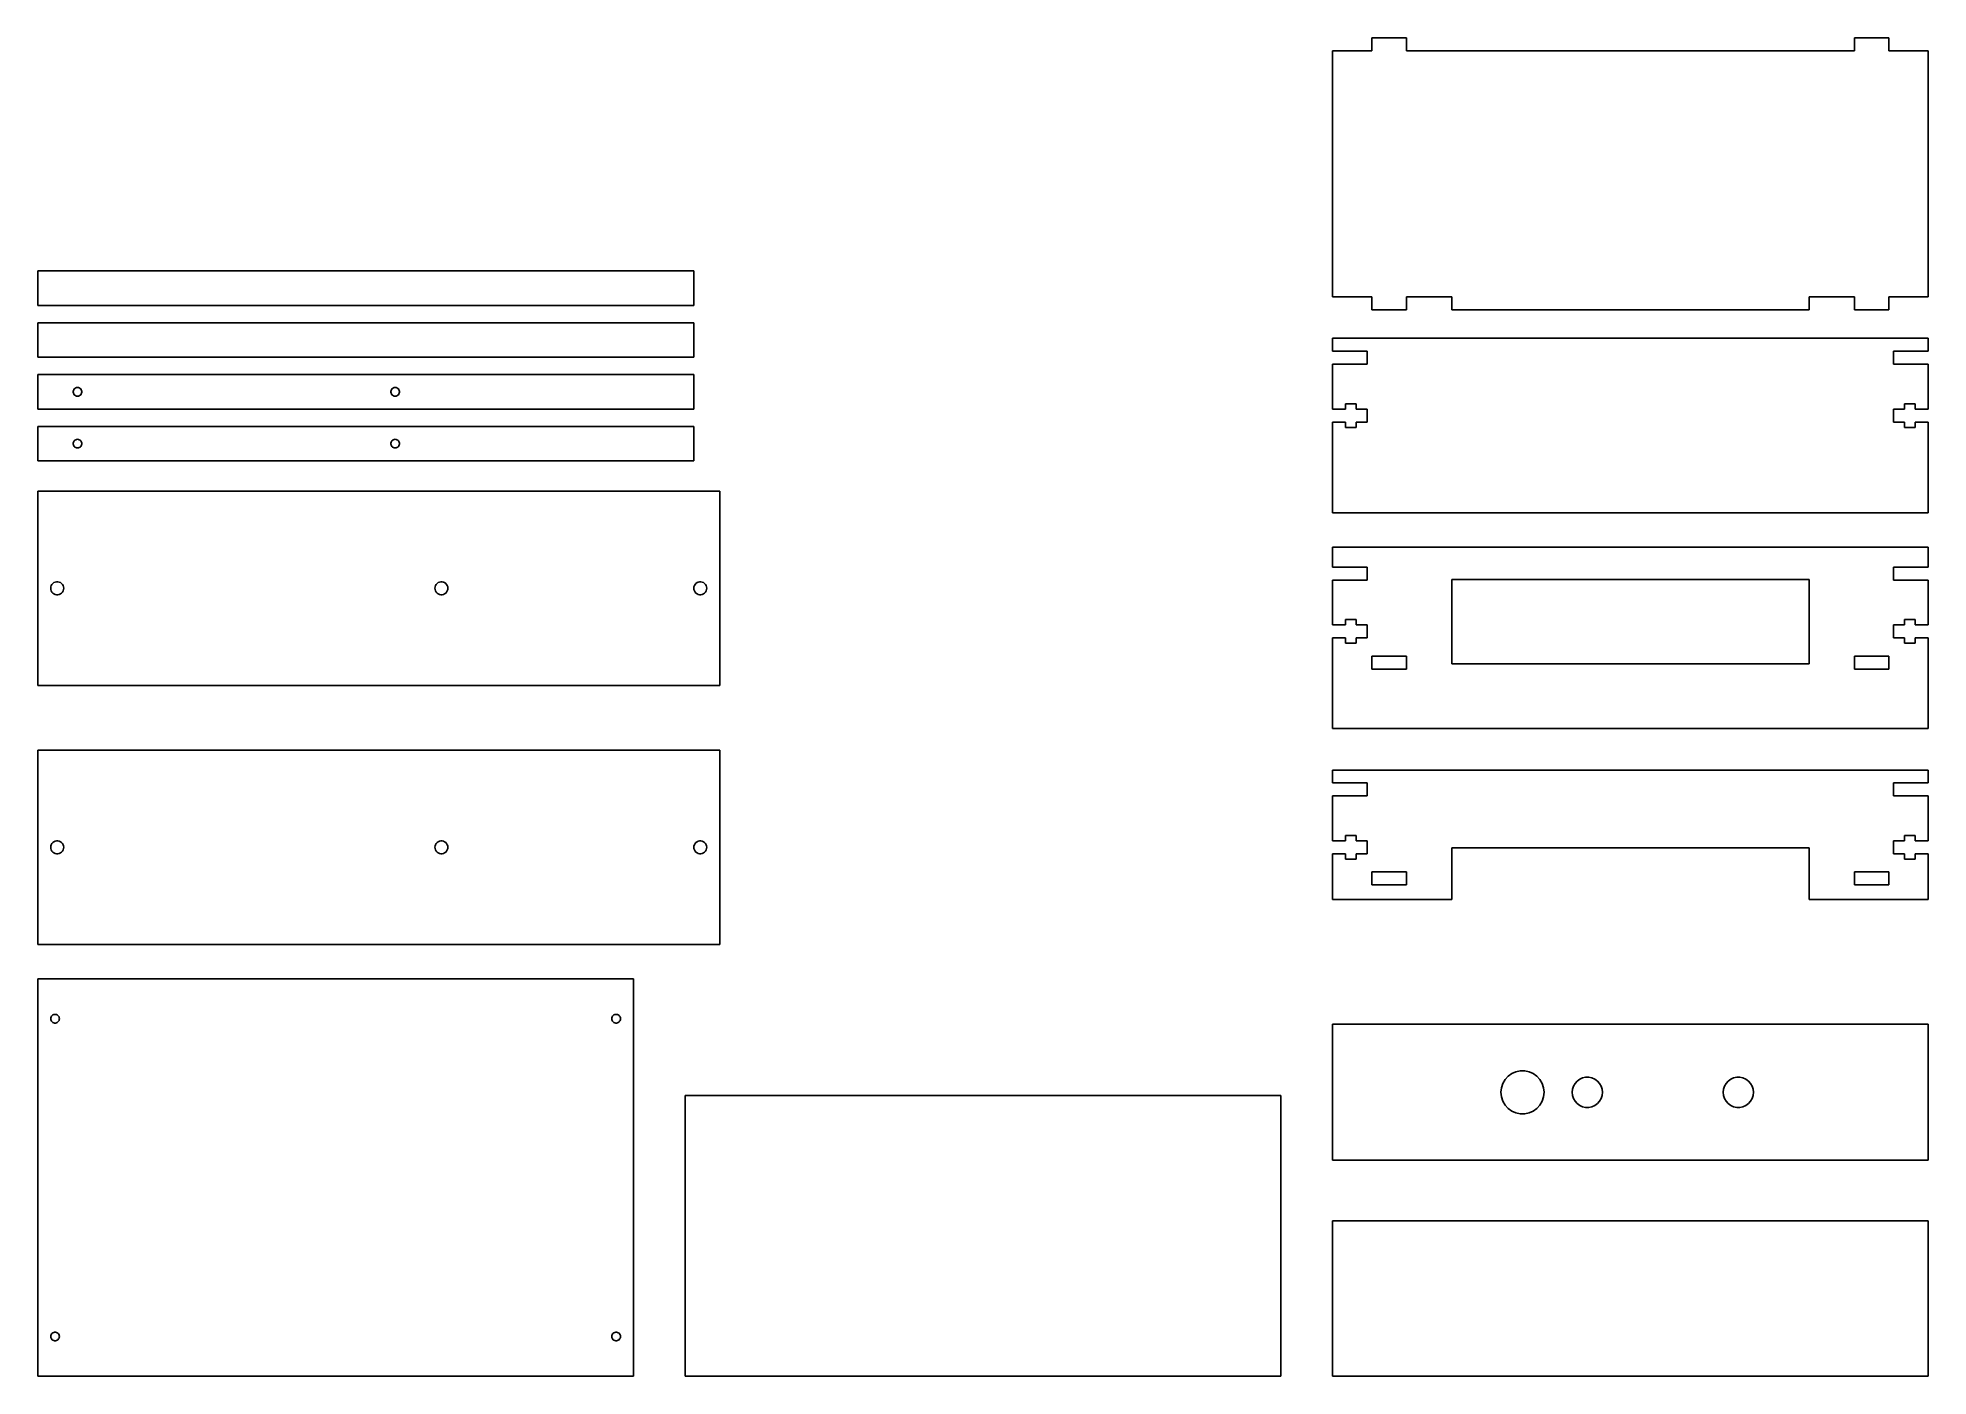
# Model space of a CAD drawing. Header units: metres. Extents: x 0 to 438, y 0 to 310.
import ezdxf

# ---------------------------------------------------------------- set-up
doc = ezdxf.new("R2010")
doc.units = ezdxf.units.M

msp = doc.modelspace()

# ---------------------------------------------------------------- linework, layer by layer
for p, q in [((309.108, 307), (300, 307)), ((300, 307), (300, 250)), ((317.108, 310), (309.108, 310)), ((309.108, 310), (309.108, 307)), ((317.108, 307), (317.108, 310)), ((420.892, 307), (317.108, 307)), ((428.892, 310), (420.892, 310)), ((420.892, 310), (420.892, 307)), ((428.892, 307), (428.892, 310)), ((438, 307), (428.892, 307)), ((438, 250), (438, 307)), ((152, 256), (0, 256)), ((0, 256), (0, 248)), ((152, 248), (152, 256)), ((300, 250), (309.108, 250)), ((309.108, 250), (309.108, 247)), ((317.108, 250), (327.6, 250)), ((317.108, 247), (317.108, 250)), ((327.6, 250), (327.6, 247)), ((410.4, 247), (410.4, 250)), ((410.4, 250), (420.892, 250)), ((420.892, 250), (420.892, 247)), ((428.892, 247), (428.892, 250)), ((428.892, 250), (438, 250)), ((0, 248), (152, 248)), ((309.108, 247), (317.108, 247)), ((327.6, 247), (410.4, 247)), ((420.892, 247), (428.892, 247)), ((152, 244), (0, 244)), ((0, 244), (0, 236)), ((152, 236), (152, 244)), ((438, 240.4), (300, 240.4)), ((300, 240.4), (300, 237.4)), ((300, 237.4), (308, 237.4)), ((308, 237.4), (308, 234.4)), ((430, 234.4), (430, 237.4)), ((430, 237.4), (438, 237.4)), ((438, 237.4), (438, 240.4)), ((0, 236), (152, 236)), ((308, 234.4), (300, 234.4)), ((300, 234.4), (300, 224)), ((438, 234.4), (430, 234.4)), ((438, 224), (438, 234.4)), ((152, 232), (0, 232)), ((0, 232), (0, 224)), ((8.20547, 228.105), (8.24893, 228.309)), ((8.20547, 227.895), (8.20547, 228.105)), ((8.24893, 227.691), (8.20547, 227.895)), ((8.24893, 228.309), (8.33397, 228.5)), ((8.33397, 228.5), (8.45685, 228.669)), ((8.45685, 228.669), (8.61221, 228.809)), ((8.61221, 228.809), (8.79326, 228.914)), ((8.79326, 228.914), (8.99208, 228.978)), ((8.99208, 228.978), (9.2, 229)), ((9.2, 229), (9.4079, 228.978)), ((9.4079, 228.978), (9.60674, 228.914)), ((9.60674, 228.914), (9.78778, 228.809)), ((9.78778, 228.809), (9.94313, 228.669)), ((9.94313, 228.669), (10.066, 228.5)), ((10.066, 228.5), (10.151, 228.309)), ((10.151, 228.309), (10.1945, 228.105)), ((10.1945, 227.895), (10.151, 227.691)), ((10.1945, 228.105), (10.1945, 227.895)), ((81.8055, 228.105), (81.8489, 228.309)), ((81.8055, 227.895), (81.8055, 228.105)), ((81.8489, 227.691), (81.8055, 227.895)), ((81.8489, 228.309), (81.934, 228.5)), ((81.934, 228.5), (82.0569, 228.669)), ((82.0569, 228.669), (82.2122, 228.809)), ((82.2122, 228.809), (82.3932, 228.914)), ((82.3932, 228.914), (82.5921, 228.978)), ((82.5921, 228.978), (82.8, 229)), ((82.8, 229), (83.0079, 228.978)), ((83.0079, 228.978), (83.2067, 228.914)), ((83.2067, 228.914), (83.3878, 228.809)), ((83.3878, 228.809), (83.5431, 228.669)), ((83.5431, 228.669), (83.666, 228.5)), ((83.666, 228.5), (83.7511, 228.309)), ((83.7511, 228.309), (83.7945, 228.105)), ((83.7945, 227.895), (83.7511, 227.691)), ((83.7945, 228.105), (83.7945, 227.895)), ((152, 224), (152, 232)), ((0, 224), (152, 224)), ((8.33397, 227.5), (8.24893, 227.691)), ((8.45685, 227.331), (8.33397, 227.5)), ((8.61221, 227.191), (8.45685, 227.331)), ((8.79326, 227.086), (8.61221, 227.191)), ((8.99208, 227.022), (8.79326, 227.086)), ((9.2, 227), (8.99208, 227.022)), ((9.4079, 227.022), (9.2, 227)), ((9.60674, 227.086), (9.4079, 227.022)), ((9.78778, 227.191), (9.60674, 227.086)), ((9.94313, 227.331), (9.78778, 227.191)), ((10.066, 227.5), (9.94313, 227.331)), ((10.151, 227.691), (10.066, 227.5)), ((81.934, 227.5), (81.8489, 227.691)), ((82.0569, 227.331), (81.934, 227.5)), ((82.2122, 227.191), (82.0569, 227.331)), ((82.3932, 227.086), (82.2122, 227.191)), ((82.5921, 227.022), (82.3932, 227.086)), ((82.8, 227), (82.5921, 227.022)), ((83.0079, 227.022), (82.8, 227)), ((83.2067, 227.086), (83.0079, 227.022)), ((83.3878, 227.191), (83.2067, 227.086)), ((83.5431, 227.331), (83.3878, 227.191)), ((83.666, 227.5), (83.5431, 227.331)), ((83.7511, 227.691), (83.666, 227.5)), ((300, 224), (303, 224)), ((303, 224), (303, 225.25)), ((303, 225.25), (305.5, 225.25)), ((305.5, 225.25), (305.5, 224)), ((305.5, 224), (308, 224)), ((308, 224), (308, 221)), ((430, 221), (430, 224)), ((430, 224), (432.5, 224)), ((432.5, 224), (432.5, 225.25)), ((432.5, 225.25), (435, 225.25)), ((435, 225.25), (435, 224)), ((435, 224), (438, 224)), ((152, 220), (0, 220)), ((0, 220), (0, 212)), ((152, 212), (152, 220)), ((303, 221), (300, 221)), ((300, 221), (300, 200)), ((303, 219.75), (303, 221)), ((305.5, 219.75), (303, 219.75)), ((308, 221), (305.5, 221)), ((305.5, 221), (305.5, 219.75)), ((432.5, 221), (430, 221)), ((432.5, 219.75), (432.5, 221)), ((435, 219.75), (432.5, 219.75)), ((438, 221), (435, 221)), ((435, 221), (435, 219.75)), ((438, 200), (438, 221)), ((8.20547, 216.105), (8.24893, 216.309)), ((8.20547, 215.895), (8.20547, 216.105)), ((8.24893, 215.691), (8.20547, 215.895)), ((8.24893, 216.309), (8.33397, 216.5)), ((8.33397, 215.5), (8.24893, 215.691)), ((8.33397, 216.5), (8.45685, 216.669)), ((8.45685, 215.331), (8.33397, 215.5)), ((8.45685, 216.669), (8.61221, 216.809)), ((8.61221, 215.191), (8.45685, 215.331)), ((8.61221, 216.809), (8.79326, 216.914)), ((8.79326, 215.086), (8.61221, 215.191)), ((8.79326, 216.914), (8.99208, 216.978)), ((8.99208, 215.022), (8.79326, 215.086)), ((8.99208, 216.978), (9.2, 217)), ((9.2, 215), (8.99208, 215.022)), ((9.2, 217), (9.4079, 216.978)), ((9.4079, 215.022), (9.2, 215)), ((9.4079, 216.978), (9.60674, 216.914)), ((9.60674, 215.086), (9.4079, 215.022)), ((9.60674, 216.914), (9.78778, 216.809)), ((9.78778, 215.191), (9.60674, 215.086)), ((9.78778, 216.809), (9.94313, 216.669)), ((9.94313, 215.331), (9.78778, 215.191)), ((9.94313, 216.669), (10.066, 216.5)), ((10.066, 215.5), (9.94313, 215.331)), ((10.066, 216.5), (10.151, 216.309)), ((10.151, 215.691), (10.066, 215.5)), ((10.151, 216.309), (10.1945, 216.105)), ((10.1945, 215.895), (10.151, 215.691)), ((10.1945, 216.105), (10.1945, 215.895)), ((81.8055, 216.105), (81.8489, 216.309)), ((81.8055, 215.895), (81.8055, 216.105)), ((81.8489, 215.691), (81.8055, 215.895)), ((81.8489, 216.309), (81.934, 216.5)), ((81.934, 215.5), (81.8489, 215.691)), ((81.934, 216.5), (82.0569, 216.669)), ((82.0569, 215.331), (81.934, 215.5)), ((82.0569, 216.669), (82.2122, 216.809)), ((82.2122, 215.191), (82.0569, 215.331)), ((82.2122, 216.809), (82.3932, 216.914)), ((82.3932, 215.086), (82.2122, 215.191)), ((82.3932, 216.914), (82.5921, 216.978)), ((82.5921, 215.022), (82.3932, 215.086)), ((82.5921, 216.978), (82.8, 217)), ((82.8, 215), (82.5921, 215.022)), ((82.8, 217), (83.0079, 216.978)), ((83.0079, 215.022), (82.8, 215)), ((83.0079, 216.978), (83.2067, 216.914)), ((83.2067, 215.086), (83.0079, 215.022)), ((83.2067, 216.914), (83.3878, 216.809)), ((83.3878, 215.191), (83.2067, 215.086)), ((83.3878, 216.809), (83.5431, 216.669)), ((83.5431, 215.331), (83.3878, 215.191)), ((83.5431, 216.669), (83.666, 216.5)), ((83.666, 215.5), (83.5431, 215.331)), ((83.666, 216.5), (83.7511, 216.309)), ((83.7511, 215.691), (83.666, 215.5)), ((83.7511, 216.309), (83.7945, 216.105)), ((83.7945, 215.895), (83.7511, 215.691)), ((83.7945, 216.105), (83.7945, 215.895)), ((0, 212), (152, 212)), ((158, 205), (0, 205)), ((0, 205), (0, 160)), ((158, 160), (158, 205)), ((300, 200), (438, 200)), ((438, 192), (300, 192)), ((300, 192), (300, 187.4)), ((438, 187.4), (438, 192)), ((4.03647, 183.927), (4.3432, 183.992)), ((4.3432, 183.992), (4.65678, 183.992)), ((4.65678, 183.992), (4.96352, 183.927)), ((93.0365, 183.927), (93.3432, 183.992)), ((93.3432, 183.992), (93.6568, 183.992)), ((93.6568, 183.992), (93.9635, 183.927)), ((153.036, 183.927), (153.343, 183.992)), ((153.343, 183.992), (153.657, 183.992)), ((153.657, 183.992), (153.964, 183.927)), ((300, 187.4), (308, 187.4)), ((308, 184.4), (300, 184.4)), ((300, 184.4), (300, 174)), ((308, 187.4), (308, 184.4)), ((327.6, 165), (327.6, 184.5)), ((327.6, 184.5), (410.4, 184.5)), ((410.4, 184.5), (410.4, 165)), ((430, 184.4), (430, 187.4)), ((430, 187.4), (438, 187.4)), ((438, 184.4), (430, 184.4)), ((438, 174), (438, 184.4)), ((3, 182.5), (3.03278, 182.812)), ((3.03278, 182.188), (3, 182.5)), ((3.03278, 182.812), (3.12967, 183.11)), ((3.12967, 181.89), (3.03278, 182.188)), ((3.12967, 183.11), (3.28647, 183.382)), ((3.28647, 181.618), (3.12967, 181.89)), ((3.28647, 183.382), (3.49629, 183.615)), ((3.49629, 181.385), (3.28647, 181.618)), ((3.49629, 183.615), (3.75, 183.799)), ((3.74998, 181.201), (3.49629, 181.385)), ((4.03647, 181.073), (3.74998, 181.201)), ((3.75, 183.799), (4.03647, 183.927)), ((4.3432, 181.008), (4.03647, 181.073)), ((4.65678, 181.008), (4.3432, 181.008)), ((4.96352, 181.073), (4.65678, 181.008)), ((4.96352, 183.927), (5.25, 183.799)), ((5.25, 181.201), (4.96352, 181.073)), ((5.25, 183.799), (5.50369, 183.615)), ((5.50369, 181.385), (5.25, 181.201)), ((5.50369, 183.615), (5.71352, 183.382)), ((5.71352, 181.618), (5.50369, 181.385)), ((5.71352, 183.382), (5.87032, 183.11)), ((5.87032, 181.89), (5.71352, 181.618)), ((5.87032, 183.11), (5.96721, 182.812)), ((5.96721, 182.188), (5.87032, 181.89)), ((5.96721, 182.812), (6, 182.5)), ((6, 182.5), (5.96721, 182.188)), ((92, 182.5), (92.0328, 182.812)), ((92.0328, 182.188), (92, 182.5)), ((92.0328, 182.812), (92.1297, 183.11)), ((92.1297, 181.89), (92.0328, 182.188)), ((92.1297, 183.11), (92.2865, 183.382)), ((92.2865, 181.618), (92.1297, 181.89)), ((92.2865, 183.382), (92.4963, 183.615)), ((92.4963, 181.385), (92.2865, 181.618)), ((92.4963, 183.615), (92.75, 183.799)), ((92.75, 181.201), (92.4963, 181.385)), ((92.75, 183.799), (93.0365, 183.927)), ((93.0365, 181.073), (92.75, 181.201)), ((93.3432, 181.008), (93.0365, 181.073)), ((93.6568, 181.008), (93.3432, 181.008)), ((93.9635, 181.073), (93.6568, 181.008)), ((93.9635, 183.927), (94.25, 183.799)), ((94.25, 181.201), (93.9635, 181.073)), ((94.25, 183.799), (94.5037, 183.615)), ((94.5037, 181.385), (94.25, 181.201)), ((94.5037, 183.615), (94.7135, 183.382)), ((94.7135, 181.618), (94.5037, 181.385)), ((94.7135, 183.382), (94.8703, 183.11)), ((94.8703, 181.89), (94.7135, 181.618)), ((94.8703, 183.11), (94.9672, 182.812)), ((94.9672, 182.188), (94.8703, 181.89)), ((94.9672, 182.812), (95, 182.5)), ((95, 182.5), (94.9672, 182.188)), ((152, 182.5), (152.033, 182.812)), ((152.033, 182.188), (152, 182.5)), ((152.033, 182.812), (152.13, 183.11)), ((152.13, 181.89), (152.033, 182.188)), ((152.13, 183.11), (152.286, 183.382)), ((152.286, 181.618), (152.13, 181.89)), ((152.286, 183.382), (152.496, 183.615)), ((152.496, 181.385), (152.286, 181.618)), ((152.496, 183.615), (152.75, 183.799)), ((152.75, 181.201), (152.496, 181.385)), ((152.75, 183.799), (153.036, 183.927)), ((153.036, 181.073), (152.75, 181.201)), ((153.343, 181.008), (153.036, 181.073)), ((153.657, 181.008), (153.343, 181.008)), ((153.964, 181.073), (153.657, 181.008)), ((153.964, 183.927), (154.25, 183.799)), ((154.25, 181.201), (153.964, 181.073)), ((154.25, 183.799), (154.504, 183.615)), ((154.504, 181.385), (154.25, 181.201)), ((154.504, 183.615), (154.714, 183.382)), ((154.714, 181.618), (154.504, 181.385)), ((154.714, 183.382), (154.87, 183.11)), ((154.87, 181.89), (154.714, 181.618)), ((154.87, 183.11), (154.967, 182.812)), ((154.967, 182.188), (154.87, 181.89)), ((154.967, 182.812), (155, 182.5)), ((155, 182.5), (154.967, 182.188)), ((303, 174), (303, 175.25)), ((303, 175.25), (305.5, 175.25)), ((305.5, 175.25), (305.5, 174)), ((432.5, 174), (432.5, 175.25)), ((432.5, 175.25), (435, 175.25)), ((435, 175.25), (435, 174)), ((300, 174), (303, 174)), ((303, 171), (300, 171)), ((300, 171), (300, 150)), ((303, 169.75), (303, 171)), ((305.5, 174), (308, 174)), ((308, 171), (305.5, 171)), ((305.5, 171), (305.5, 169.75)), ((308, 174), (308, 171)), ((430, 171), (430, 174)), ((430, 174), (432.5, 174)), ((432.5, 171), (430, 171)), ((432.5, 169.75), (432.5, 171)), ((435, 174), (438, 174)), ((438, 171), (435, 171)), ((435, 171), (435, 169.75)), ((438, 150), (438, 171)), ((305.5, 169.75), (303, 169.75)), ((309.108, 163.8), (309.108, 166.8)), ((309.108, 166.8), (317.108, 166.8)), ((317.108, 166.8), (317.108, 163.8)), ((420.892, 163.8), (420.892, 166.8)), ((420.892, 166.8), (428.892, 166.8)), ((428.892, 166.8), (428.892, 163.8)), ((435, 169.75), (432.5, 169.75)), ((317.108, 163.8), (309.108, 163.8)), ((410.4, 165), (327.6, 165)), ((428.892, 163.8), (420.892, 163.8)), ((0, 160), (158, 160)), ((300, 150), (438, 150)), ((158, 145), (0, 145)), ((0, 145), (0, 100)), ((158, 100), (158, 145)), ((438, 140.4), (300, 140.4)), ((300, 140.4), (300, 137.4)), ((438, 137.4), (438, 140.4)), ((300, 137.4), (308, 137.4)), ((308, 137.4), (308, 134.4)), ((430, 134.4), (430, 137.4)), ((430, 137.4), (438, 137.4)), ((308, 134.4), (300, 134.4)), ((300, 134.4), (300, 124)), ((438, 134.4), (430, 134.4)), ((438, 124), (438, 134.4)), ((3, 122.5), (3.03278, 122.812)), ((3.03278, 122.812), (3.12967, 123.11)), ((3.12967, 123.11), (3.28647, 123.382)), ((3.28647, 123.382), (3.49629, 123.615)), ((3.49629, 123.615), (3.75, 123.799)), ((3.75, 123.799), (4.03647, 123.927)), ((4.03647, 123.927), (4.3432, 123.992)), ((4.3432, 123.992), (4.65678, 123.992)), ((4.65678, 123.992), (4.96352, 123.927)), ((4.96352, 123.927), (5.25, 123.799)), ((5.25, 123.799), (5.50369, 123.615)), ((5.50369, 123.615), (5.71352, 123.382)), ((5.71352, 123.382), (5.87032, 123.11)), ((5.87032, 123.11), (5.96721, 122.812)), ((5.96721, 122.812), (6, 122.5)), ((92, 122.5), (92.0328, 122.812)), ((92.0328, 122.812), (92.1297, 123.11)), ((92.1297, 123.11), (92.2865, 123.382)), ((92.2865, 123.382), (92.4963, 123.615)), ((92.4963, 123.615), (92.75, 123.799)), ((92.75, 123.799), (93.0365, 123.927)), ((93.0365, 123.927), (93.3432, 123.992)), ((93.3432, 123.992), (93.6568, 123.992)), ((93.6568, 123.992), (93.9635, 123.927)), ((93.9635, 123.927), (94.25, 123.799)), ((94.25, 123.799), (94.5037, 123.615)), ((94.5037, 123.615), (94.7135, 123.382)), ((94.7135, 123.382), (94.8703, 123.11)), ((94.8703, 123.11), (94.9672, 122.812)), ((94.9672, 122.812), (95, 122.5)), ((152, 122.5), (152.033, 122.812)), ((152.033, 122.812), (152.13, 123.11)), ((152.13, 123.11), (152.286, 123.382)), ((152.286, 123.382), (152.496, 123.615)), ((152.496, 123.615), (152.75, 123.799)), ((152.75, 123.799), (153.036, 123.927)), ((153.036, 123.927), (153.343, 123.992)), ((153.343, 123.992), (153.657, 123.992)), ((153.657, 123.992), (153.964, 123.927)), ((153.964, 123.927), (154.25, 123.799)), ((154.25, 123.799), (154.504, 123.615)), ((154.504, 123.615), (154.714, 123.382)), ((154.714, 123.382), (154.87, 123.11)), ((154.87, 123.11), (154.967, 122.812)), ((154.967, 122.812), (155, 122.5)), ((300, 124), (303, 124)), ((303, 124), (303, 125.25)), ((303, 125.25), (305.5, 125.25)), ((305.5, 125.25), (305.5, 124)), ((305.5, 124), (308, 124)), ((308, 124), (308, 121)), ((430, 121), (430, 124)), ((430, 124), (432.5, 124)), ((432.5, 124), (432.5, 125.25)), ((432.5, 125.25), (435, 125.25)), ((435, 125.25), (435, 124)), ((435, 124), (438, 124)), ((3.03278, 122.188), (3, 122.5)), ((3.12967, 121.89), (3.03278, 122.188)), ((3.28647, 121.618), (3.12967, 121.89)), ((3.49629, 121.385), (3.28647, 121.618)), ((3.74998, 121.201), (3.49629, 121.385)), ((4.03647, 121.073), (3.74998, 121.201)), ((4.3432, 121.008), (4.03647, 121.073)), ((4.65678, 121.008), (4.3432, 121.008)), ((4.96352, 121.073), (4.65678, 121.008)), ((5.25, 121.201), (4.96352, 121.073)), ((5.50369, 121.385), (5.25, 121.201)), ((5.71352, 121.618), (5.50369, 121.385)), ((5.87032, 121.89), (5.71352, 121.618)), ((5.96721, 122.188), (5.87032, 121.89)), ((6, 122.5), (5.96721, 122.188)), ((92.0328, 122.188), (92, 122.5)), ((92.1297, 121.89), (92.0328, 122.188)), ((92.2865, 121.618), (92.1297, 121.89)), ((92.4963, 121.385), (92.2865, 121.618)), ((92.75, 121.201), (92.4963, 121.385)), ((93.0365, 121.073), (92.75, 121.201)), ((93.3432, 121.008), (93.0365, 121.073)), ((93.6568, 121.008), (93.3432, 121.008)), ((93.9635, 121.073), (93.6568, 121.008)), ((94.25, 121.201), (93.9635, 121.073)), ((94.5037, 121.385), (94.25, 121.201)), ((94.7135, 121.618), (94.5037, 121.385)), ((94.8703, 121.89), (94.7135, 121.618)), ((94.9672, 122.188), (94.8703, 121.89)), ((95, 122.5), (94.9672, 122.188)), ((152.033, 122.188), (152, 122.5)), ((152.13, 121.89), (152.033, 122.188)), ((152.286, 121.618), (152.13, 121.89)), ((152.496, 121.385), (152.286, 121.618)), ((152.75, 121.201), (152.496, 121.385)), ((153.036, 121.073), (152.75, 121.201)), ((153.343, 121.008), (153.036, 121.073)), ((153.657, 121.008), (153.343, 121.008)), ((153.964, 121.073), (153.657, 121.008)), ((154.25, 121.201), (153.964, 121.073)), ((154.504, 121.385), (154.25, 121.201)), ((154.714, 121.618), (154.504, 121.385)), ((154.87, 121.89), (154.714, 121.618)), ((154.967, 122.188), (154.87, 121.89)), ((155, 122.5), (154.967, 122.188)), ((303, 121), (300, 121)), ((300, 121), (300, 110.4)), ((303, 119.75), (303, 121)), ((305.5, 119.75), (303, 119.75)), ((308, 121), (305.5, 121)), ((305.5, 121), (305.5, 119.75)), ((327.6, 122.4), (410.4, 122.4)), ((327.6, 110.4), (327.6, 122.4)), ((410.4, 122.4), (410.4, 110.4)), ((432.5, 121), (430, 121)), ((432.5, 119.75), (432.5, 121)), ((435, 119.75), (432.5, 119.75)), ((438, 121), (435, 121)), ((435, 121), (435, 119.75)), ((438, 110.4), (438, 121)), ((309.108, 113.8), (309.108, 116.8)), ((309.108, 116.8), (317.108, 116.8)), ((317.108, 116.8), (317.108, 113.8)), ((420.892, 113.8), (420.892, 116.8)), ((420.892, 116.8), (428.892, 116.8)), ((428.892, 116.8), (428.892, 113.8)), ((300, 110.4), (327.6, 110.4)), ((317.108, 113.8), (309.108, 113.8)), ((410.4, 110.4), (438, 110.4)), ((428.892, 113.8), (420.892, 113.8)), ((0, 100), (158, 100)), ((138, 92), (0, 92)), ((0, 92), (0, 0)), ((138, 0), (138, 92)), ((3.08644, 83.2067), (3.19098, 83.3878)), ((3.19098, 83.3878), (3.33086, 83.5431)), ((3.33086, 83.5431), (3.5, 83.666)), ((3.5, 83.666), (3.69098, 83.7511)), ((3.69098, 83.7511), (3.89546, 83.7945)), ((3.89546, 83.7945), (4.10452, 83.7945)), ((4.10452, 83.7945), (4.30901, 83.7511)), ((4.30901, 83.7511), (4.5, 83.666)), ((4.5, 83.666), (4.66913, 83.5431)), ((4.66913, 83.5431), (4.80901, 83.3878)), ((4.80901, 83.3878), (4.91354, 83.2067)), ((133.086, 83.2067), (133.191, 83.3878)), ((133.191, 83.3878), (133.331, 83.5431)), ((133.331, 83.5431), (133.5, 83.666)), ((133.5, 83.666), (133.691, 83.7511)), ((133.691, 83.7511), (133.895, 83.7945)), ((133.895, 83.7945), (134.105, 83.7945)), ((134.105, 83.7945), (134.309, 83.7511)), ((134.309, 83.7511), (134.5, 83.666)), ((134.5, 83.666), (134.669, 83.5431)), ((134.669, 83.5431), (134.809, 83.3878)), ((134.809, 83.3878), (134.914, 83.2067)), ((3, 82.8), (3.02185, 83.0079)), ((3.02185, 82.5921), (3, 82.8)), ((3.02185, 83.0079), (3.08644, 83.2067)), ((3.08644, 82.3932), (3.02185, 82.5921)), ((3.19098, 82.2122), (3.08644, 82.3932)), ((3.33086, 82.0569), (3.19098, 82.2122)), ((3.49998, 81.934), (3.33086, 82.0569)), ((3.69098, 81.8489), (3.49998, 81.934)), ((3.89546, 81.8055), (3.69098, 81.8489)), ((4.10452, 81.8055), (3.89546, 81.8055)), ((4.30901, 81.8489), (4.10452, 81.8055)), ((4.5, 81.934), (4.30901, 81.8489)), ((4.66913, 82.0569), (4.5, 81.934)), ((4.80901, 82.2122), (4.66913, 82.0569)), ((4.91354, 82.3932), (4.80901, 82.2122)), ((4.91354, 83.2067), (4.97813, 83.0079)), ((4.97813, 82.5921), (4.91354, 82.3932)), ((4.97813, 83.0079), (5, 82.8)), ((5, 82.8), (4.97813, 82.5921)), ((133, 82.8), (133.022, 83.0079)), ((133.022, 82.5921), (133, 82.8)), ((133.022, 83.0079), (133.086, 83.2067)), ((133.086, 82.3932), (133.022, 82.5921)), ((133.191, 82.2122), (133.086, 82.3932)), ((133.331, 82.0569), (133.191, 82.2122)), ((133.5, 81.934), (133.331, 82.0569)), ((133.691, 81.8489), (133.5, 81.934)), ((133.895, 81.8055), (133.691, 81.8489)), ((134.105, 81.8055), (133.895, 81.8055)), ((134.309, 81.8489), (134.105, 81.8055)), ((134.5, 81.934), (134.309, 81.8489)), ((134.669, 82.0569), (134.5, 81.934)), ((134.809, 82.2122), (134.669, 82.0569)), ((134.914, 82.3932), (134.809, 82.2122)), ((134.914, 83.2067), (134.978, 83.0079)), ((134.978, 82.5921), (134.914, 82.3932)), ((134.978, 83.0079), (135, 82.8)), ((135, 82.8), (134.978, 82.5921)), ((438, 81.5), (300, 81.5)), ((300, 81.5), (300, 50)), ((438, 50), (438, 81.5)), ((340.654, 69.4657), (341.5, 70.0801)), ((341.5, 70.0801), (342.455, 70.5053)), ((342.455, 70.5053), (343.477, 70.7226)), ((343.477, 70.7226), (344.523, 70.7226)), ((344.523, 70.7226), (345.545, 70.5053)), ((345.545, 70.5053), (346.5, 70.0801)), ((346.5, 70.0801), (347.346, 69.4657)), ((339, 65.75), (339.109, 66.7896)), ((339.109, 64.7104), (339, 65.75)), ((339.109, 66.7896), (339.432, 67.7837)), ((339.432, 67.7837), (339.955, 68.6889)), ((339.955, 68.6889), (340.654, 69.4657)), ((347.346, 69.4657), (348.045, 68.6889)), ((348.045, 68.6889), (348.568, 67.7837)), ((348.568, 67.7837), (348.891, 66.7896)), ((348.891, 66.7896), (349, 65.75)), ((349, 65.75), (348.891, 64.7104)), ((355.5, 65.75), (355.576, 66.4777)), ((355.576, 65.0223), (355.5, 65.75)), ((355.576, 66.4777), (355.803, 67.1736)), ((355.803, 67.1736), (356.168, 67.8072)), ((356.168, 67.8072), (356.658, 68.351)), ((356.658, 68.351), (357.25, 68.7811)), ((357.25, 68.7811), (357.918, 69.0787)), ((357.918, 69.0787), (358.634, 69.2308)), ((358.634, 69.2308), (359.366, 69.2308)), ((359.366, 69.2308), (360.082, 69.0787)), ((360.082, 69.0787), (360.75, 68.7811)), ((360.75, 68.7811), (361.342, 68.351)), ((361.342, 68.351), (361.832, 67.8072)), ((361.832, 67.8072), (362.197, 67.1736)), ((362.197, 67.1736), (362.424, 66.4777)), ((362.424, 66.4777), (362.5, 65.75)), ((362.5, 65.75), (362.424, 65.0223)), ((390.5, 65.75), (390.576, 66.4777)), ((390.576, 65.0223), (390.5, 65.75)), ((390.576, 66.4777), (390.803, 67.1736)), ((390.803, 67.1736), (391.168, 67.8072)), ((391.168, 67.8072), (391.658, 68.351)), ((391.658, 68.351), (392.25, 68.7811)), ((392.25, 68.7811), (392.918, 69.0787)), ((392.918, 69.0787), (393.634, 69.2308)), ((393.634, 69.2308), (394.366, 69.2308)), ((394.366, 69.2308), (395.082, 69.0787)), ((395.082, 69.0787), (395.75, 68.7811)), ((395.75, 68.7811), (396.342, 68.351)), ((396.342, 68.351), (396.832, 67.8072)), ((396.832, 67.8072), (397.197, 67.1736)), ((397.197, 67.1736), (397.424, 66.4777)), ((397.424, 66.4777), (397.5, 65.75)), ((397.5, 65.75), (397.424, 65.0223)), ((288, 65), (150, 65)), ((150, 65), (150, 0)), ((288, 0), (288, 65)), ((339.432, 63.7163), (339.109, 64.7104)), ((339.955, 62.8111), (339.432, 63.7163)), ((340.654, 62.0343), (339.955, 62.8111)), ((341.5, 61.4199), (340.654, 62.0343)), ((342.455, 60.9947), (341.5, 61.4199)), ((346.5, 61.4199), (345.545, 60.9947)), ((347.346, 62.0343), (346.5, 61.4199)), ((348.045, 62.8111), (347.346, 62.0343)), ((348.568, 63.7163), (348.045, 62.8111)), ((348.891, 64.7104), (348.568, 63.7163)), ((355.803, 64.3264), (355.576, 65.0223)), ((356.168, 63.6927), (355.803, 64.3264)), ((356.658, 63.149), (356.168, 63.6927)), ((357.25, 62.7189), (356.658, 63.149)), ((357.918, 62.4213), (357.25, 62.7189)), ((358.634, 62.2692), (357.918, 62.4213)), ((359.366, 62.2692), (358.634, 62.2692)), ((360.082, 62.4213), (359.366, 62.2692)), ((360.75, 62.7189), (360.082, 62.4213)), ((361.342, 63.149), (360.75, 62.7189)), ((361.832, 63.6927), (361.342, 63.149)), ((362.197, 64.3264), (361.832, 63.6927)), ((362.424, 65.0223), (362.197, 64.3264)), ((390.803, 64.3264), (390.576, 65.0223)), ((391.168, 63.6927), (390.803, 64.3264)), ((391.658, 63.149), (391.168, 63.6927)), ((392.25, 62.7189), (391.658, 63.149)), ((392.918, 62.4213), (392.25, 62.7189)), ((393.634, 62.2692), (392.918, 62.4213)), ((394.366, 62.2692), (393.634, 62.2692)), ((395.082, 62.4213), (394.366, 62.2692)), ((395.75, 62.7189), (395.082, 62.4213)), ((396.342, 63.149), (395.75, 62.7189)), ((396.832, 63.6927), (396.342, 63.149)), ((397.197, 64.3264), (396.832, 63.6927)), ((397.424, 65.0223), (397.197, 64.3264)), ((343.477, 60.7774), (342.455, 60.9947)), ((344.523, 60.7774), (343.477, 60.7774)), ((345.545, 60.9947), (344.523, 60.7774)), ((300, 50), (438, 50)), ((438, 36), (300, 36)), ((300, 36), (300, 0)), ((438, 0), (438, 36)), ((3, 9.2), (3.02185, 9.4079)), ((3.02185, 8.99208), (3, 9.2)), ((3.02185, 9.4079), (3.08644, 9.60674)), ((3.08644, 8.79326), (3.02185, 8.99208)), ((3.08644, 9.60674), (3.19098, 9.78778)), ((3.19098, 8.61221), (3.08644, 8.79326)), ((3.19098, 9.78778), (3.33086, 9.94313)), ((3.33086, 9.94313), (3.5, 10.066)), ((3.5, 10.066), (3.69098, 10.151)), ((3.69098, 10.151), (3.89546, 10.1945)), ((3.89546, 10.1945), (4.10452, 10.1945)), ((4.10452, 10.1945), (4.30901, 10.151)), ((4.30901, 10.151), (4.5, 10.066)), ((4.5, 10.066), (4.66913, 9.94313)), ((4.66913, 9.94313), (4.80901, 9.78778)), ((4.80901, 9.78778), (4.91354, 9.60674)), ((4.91354, 8.79326), (4.80901, 8.61221)), ((4.91354, 9.60674), (4.97813, 9.4079)), ((4.97813, 8.99208), (4.91354, 8.79326)), ((4.97813, 9.4079), (5, 9.2)), ((5, 9.2), (4.97813, 8.99208)), ((133, 9.2), (133.022, 9.4079)), ((133.022, 8.99208), (133, 9.2)), ((133.022, 9.4079), (133.086, 9.60674)), ((133.086, 8.79326), (133.022, 8.99208)), ((133.086, 9.60674), (133.191, 9.78778)), ((133.191, 8.61221), (133.086, 8.79326)), ((133.191, 9.78778), (133.331, 9.94313)), ((133.331, 9.94313), (133.5, 10.066)), ((133.5, 10.066), (133.691, 10.151)), ((133.691, 10.151), (133.895, 10.1945)), ((133.895, 10.1945), (134.105, 10.1945)), ((134.105, 10.1945), (134.309, 10.151)), ((134.309, 10.151), (134.5, 10.066)), ((134.5, 10.066), (134.669, 9.94313)), ((134.669, 9.94313), (134.809, 9.78778)), ((134.809, 9.78778), (134.914, 9.60674)), ((134.914, 8.79326), (134.809, 8.61221)), ((134.914, 9.60674), (134.978, 9.4079)), ((134.978, 8.99208), (134.914, 8.79326)), ((134.978, 9.4079), (135, 9.2)), ((135, 9.2), (134.978, 8.99208)), ((3.33086, 8.45685), (3.19098, 8.61221)), ((3.49998, 8.33397), (3.33086, 8.45685)), ((3.69098, 8.24893), (3.49998, 8.33397)), ((3.89546, 8.20547), (3.69098, 8.24893)), ((4.10452, 8.20547), (3.89546, 8.20547)), ((4.30901, 8.24893), (4.10452, 8.20547)), ((4.5, 8.33397), (4.30901, 8.24893)), ((4.66913, 8.45685), (4.5, 8.33397)), ((4.80901, 8.61221), (4.66913, 8.45685)), ((133.331, 8.45685), (133.191, 8.61221)), ((133.5, 8.33397), (133.331, 8.45685)), ((133.691, 8.24893), (133.5, 8.33397)), ((133.895, 8.20547), (133.691, 8.24893)), ((134.105, 8.20547), (133.895, 8.20547)), ((134.309, 8.24893), (134.105, 8.20547)), ((134.5, 8.33397), (134.309, 8.24893)), ((134.669, 8.45685), (134.5, 8.33397)), ((134.809, 8.61221), (134.669, 8.45685)), ((0, 0), (138, 0)), ((150, 0), (288, 0)), ((300, 0), (438, 0))]:
    msp.add_line(p, q)

doc.saveas('drawing.dxf')
